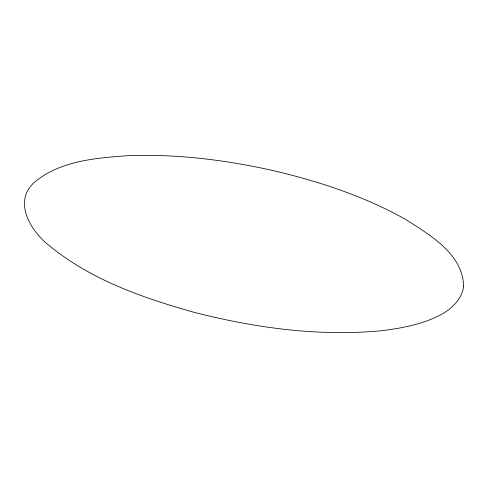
<?xml version="1.0" encoding="UTF-8"?>
<svg xmlns="http://www.w3.org/2000/svg" width="488" height="488" viewBox="0 0 488 488"><rect width="100%" height="100%" fill="white"/><g stroke="black" fill="none" stroke-linecap="round" stroke-linejoin="round"><path stroke-width="0.73" d="M463.6 286.053C462.386 298.168 453.181 307.336 443.275 313.394C424.45 323.989 402.893 328.04 381.701 330.712C318.609 336.72 254.925 327.905 193.797 312.241C142.301 297.765 89.932 279.441 48.251 244.805C30.317 230.482 12.841 201.178 34.587 182.134C60.396 160.674 95.996 158.02 128.118 155.66C176.137 153.866 224.193 159.765 271.029 170.123C317.676 180.883 363.743 195.956 405.638 219.423C429.647 234.832 462.795 253.797 463.6 286.053"/></g></svg>
